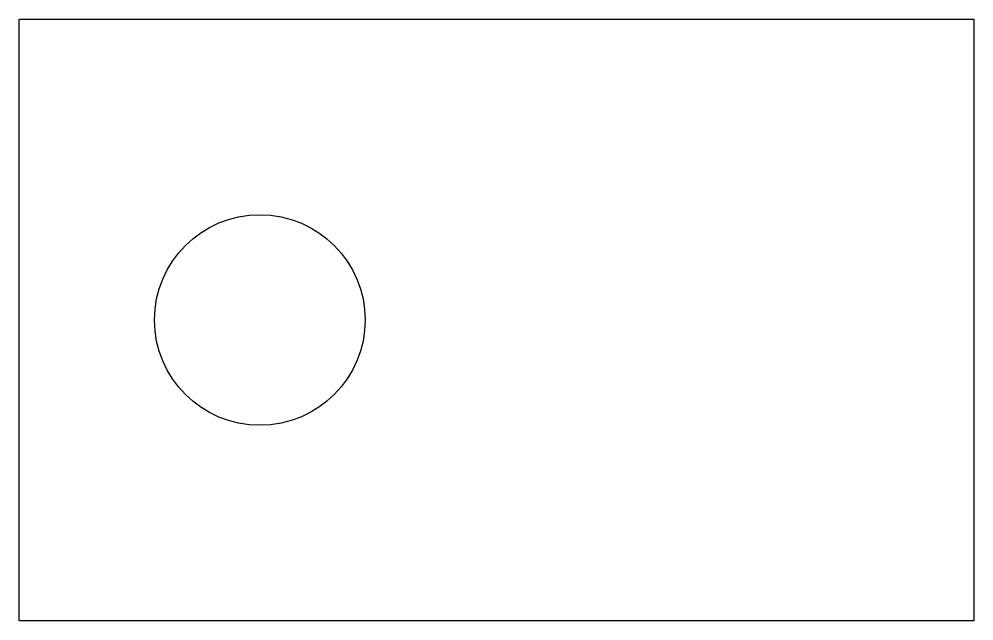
# Model space of a CAD drawing. Header units: inches. Extents: x 0 to 3.97, y 0 to 2.5.
import ezdxf

# ---------------------------------------------------------------- set-up
doc = ezdxf.new("R2010")
doc.units = ezdxf.units.IN
doc.header["$MEASUREMENT"] = 0
doc.layers.add('CUT', color=7, linetype='Continuous')

msp = doc.modelspace()

# ---------------------------------------------------------------- linework, layer by layer
at = {"layer": 'CUT'}
for p, q in [((0, 2.5), (3.9662, 2.5)), ((0, 0), (0, 2.5)), ((3.9662, 2.5), (3.9662, 0)), ((3.9662, 0), (0, 0))]:
    msp.add_line(p, q, dxfattribs=at)
msp.add_circle((1, 1.25), 0.4375, dxfattribs=at)

doc.saveas('drawing.dxf')
